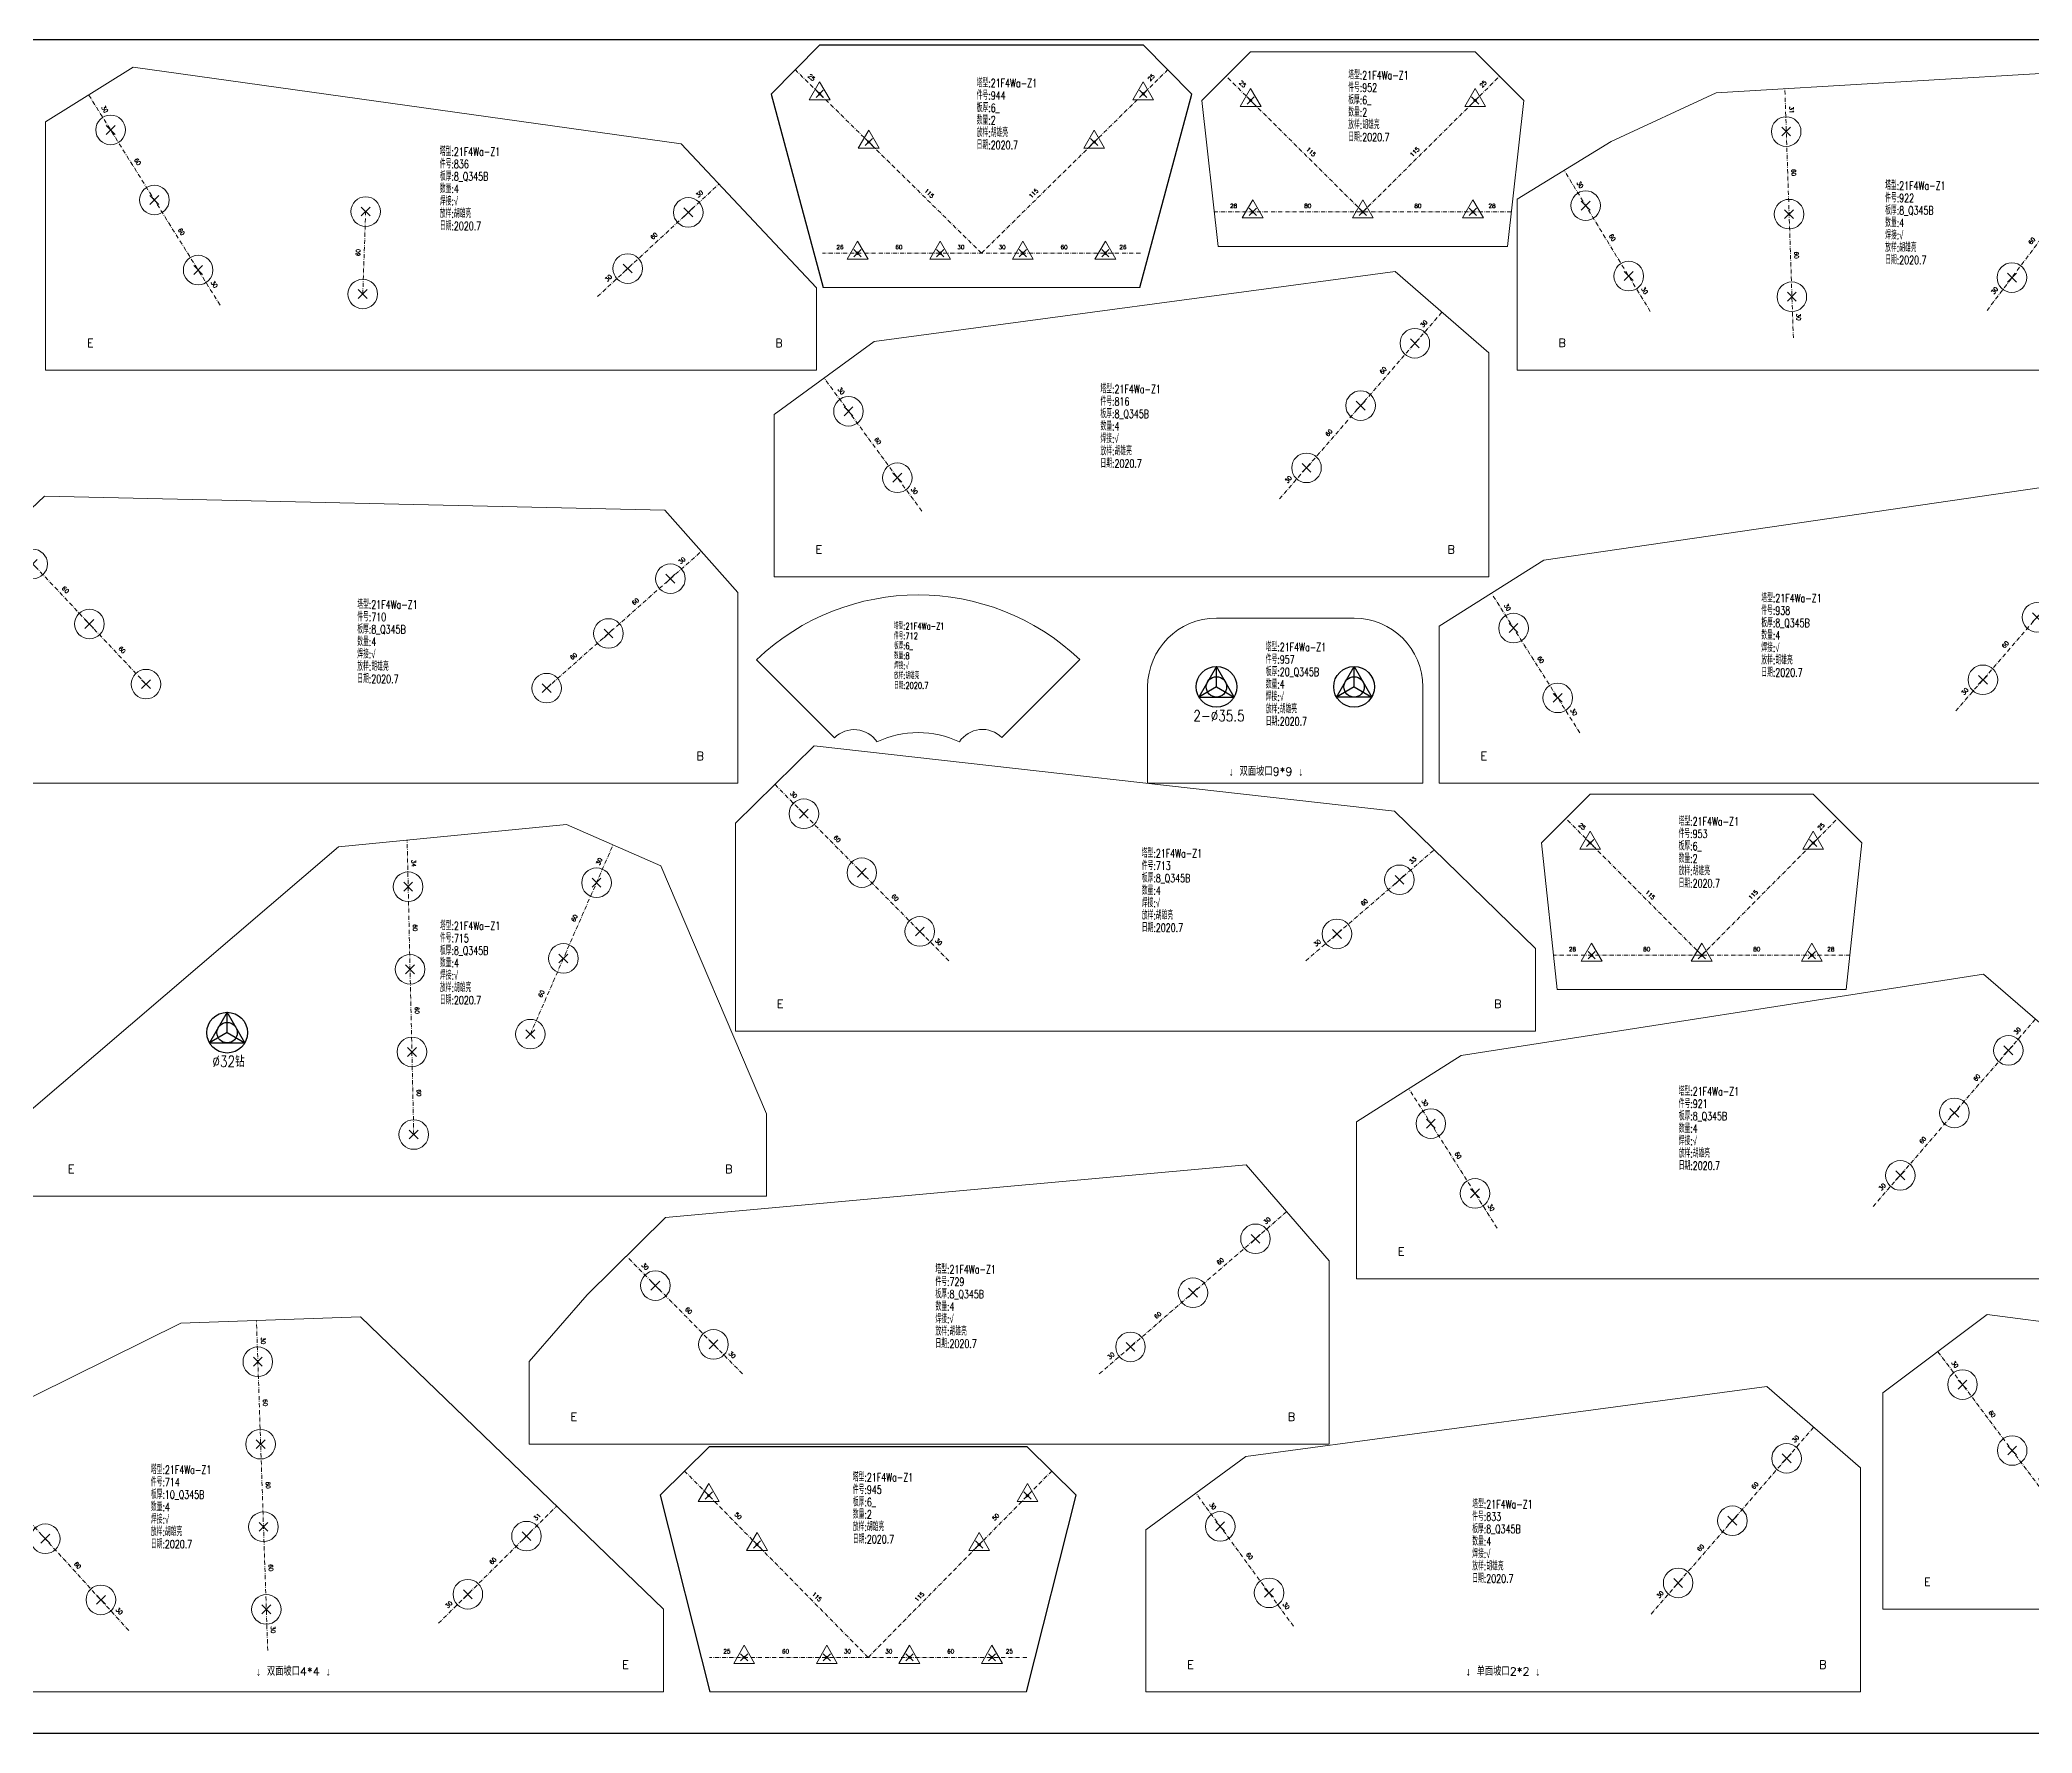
# Model space of a CAD drawing. Extents: x 1310 to 15542, y -76 to 8381.
# Drawn here: x 7550 to 8998, y 7151 to 8381 of the extents above; entities that cross this region are included whole.
import ezdxf
from ezdxf.enums import TextEntityAlignment as Align

# ---------------------------------------------------------------- set-up
doc = ezdxf.new("R2010")
doc.units = 0
doc.header["$MEASUREMENT"] = 0
doc.linetypes.add('一点画线', pattern=[5.2, 3, -1, 0.2, -1])
doc.layers.get('0').update_dxf_attribs({"linetype": 'CONTINUOUS', "lineweight": 25})
for name, color, linetype, lineweight in [('1', 7, 'CONTINUOUS', 25), ('2', 7, 'CONTINUOUS', 25), ('5', 7, 'CONTINUOUS', 25)]:
    doc.layers.add(name, color=color, linetype=linetype, lineweight=lineweight)
doc.styles.add('HZ', font='txt.shx', dxfattribs={"width": 0.7, "oblique": 12, "bigfont": 'hztxt.shx'})
doc.styles.get("Standard").update_dxf_attribs({"font": 'simplex.shx', "width": 0.7, "height": 3, "bigfont": 'gbhzfs.shx'})

# ---------------------------------------------------------------- blocks, each defined once
blk = doc.blocks.new('PLKM_3ffd711e-4600-4573-89ad-68b87d5a20a8', base_point=(19235.5, 9312.2))
at = {"color": 2}
for p, q in [((18942.6, 9337), (18929.8, 9314.7)), ((18955.5, 9314.7), (18942.6, 9337)), ((19029.8, 9314.7), (19042.6, 9337)), ((19042.6, 9337), (19055.5, 9314.7)), ((18929.8, 9314.7), (18955.5, 9314.7)), ((19055.5, 9314.7), (19029.8, 9314.7))]:
    blk.add_line(p, q, dxfattribs=at)
for p, q in [((18942.6, 9322.2), (18942.6, 9337)), ((19042.6, 9322.2), (19042.6, 9337)), ((18942.6, 9322.2), (18929.8, 9314.7)), ((18942.6, 9322.2), (18955.5, 9314.7)), ((19042.6, 9322.2), (19029.8, 9314.7)), ((19042.6, 9322.2), (19055.5, 9314.7))]:
    blk.add_line(p, q)
for centre, radius in [((18942.6, 9322.2), 14.8), ((19042.6, 9322.2), 14.8), ((18942.6, 9322.2), 7.42), ((19042.6, 9322.2), 7.42)]:
    blk.add_circle(centre, radius)
at = {"layer": '1', "color": 7, "linetype": 'Continuous', "lineweight": 18}
for p, q in [((19042.6, 9372.2), (18942.6, 9372.2)), ((18892.6, 9322.2), (18892.6, 9252.2)), ((19092.6, 9252.2), (19092.6, 9322.2)), ((18892.6, 9252.2), (19092.6, 9252.2))]:
    blk.add_line(p, q, dxfattribs=at)
for centre, start, end in [((18942.6, 9322.2), 90, 180), ((19042.6, 9322.2), 0, 90)]:
    blk.add_arc(centre, 50, start, end, dxfattribs=at)
at = {"color": 7, "style": 'HZ', "width": 0.8}
blk.add_text('2-%%C35.5', height=8, dxfattribs=at).set_placement((18925.8, 9297.2))
at = {"layer": '1', "color": 7, "linetype": 'Continuous', "lineweight": 13}
blk.add_text('↓ 双面坡口9*9 ↓', height=6, dxfattribs=at).set_placement((18978.6, 9255.9), align=Align.BOTTOM_CENTER)
at = {"layer": '1', "color": 7, "linetype": 'Continuous', "lineweight": 13, "insert": (18978.4, 9354.1), "char_height": 6, "width": 600, "attachment_point": 1, "line_spacing_factor": 0.9}
blk.add_mtext('塔型:21F4Wa-Z1\\P件号:957\\P板厚:20_Q345B\\P数量:4\\P焊接:√\\P放样:胡雄亮\\P日期:2020.7', dxfattribs=at)
blk = doc.blocks.new('板孔17.5')
at = {"layer": '5', "color": 7, "linetype": 'Continuous', "lineweight": 13}
for p, q in [((0, 1), (-0.866, -0.5)), ((-0.3, -0.3), (0.3, 0.3)), ((0.3, -0.3), (-0.3, 0.3)), ((0.866, -0.5), (0, 1)), ((-0.866, -0.5), (0.866, -0.5))]:
    blk.add_line(p, q, dxfattribs=at)
at = {"layer": '5', "color": 7, "linetype": 'Continuous', "lineweight": 0}
blk.add_circle((0, 0), 0.1, dxfattribs=at)
blk = doc.blocks.new('PLKM_ecf4698f-cc99-450c-b7a1-e628c03da17a', base_point=(17084.3, 9354.8))
at = {"layer": '1', "color": 7, "linetype": 'Continuous', "lineweight": 18}
for p, q in [((16769.9, 9425.8), (16734.5, 9390.5)), ((16931.8, 9425.8), (16769.9, 9425.8)), ((16967.3, 9390.5), (16931.8, 9425.8)), ((16734.5, 9390.5), (16745.9, 9283.9)), ((16955.9, 9283.9), (16967.3, 9390.5)), ((16745.9, 9283.9), (16955.9, 9283.9))]:
    blk.add_line(p, q, dxfattribs=at)
at = {"layer": '2', "color": 9, "linetype": '一点画线', "lineweight": 13}
for p, q in [((16850.9, 9308.9), (16752.2, 9408.2)), ((16850.9, 9308.9), (16949.6, 9408.2)), ((16958.6, 9308.9), (16743.2, 9308.9))]:
    blk.add_line(p, q, dxfattribs=at)
at = {"layer": '1', "color": 7, "linetype": 'Continuous', "lineweight": 0, "xscale": 8.75, "yscale": 8.75, "zscale": 8.75}
for p in [(16769.8, 9390.4), (16931.9, 9390.4), (16770.9, 9308.9), (16850.9, 9308.9), (16930.9, 9308.9)]:
    blk.add_blockref('板孔17.5', p, dxfattribs=at)
at = {"layer": '1', "color": 7, "linetype": 'Continuous', "lineweight": 13, "insert": (16834.1, 9409.1), "char_height": 6, "width": 600, "attachment_point": 1, "line_spacing_factor": 0.9}
blk.add_mtext('塔型:21F4Wa-Z1\\P件号:953\\P板厚:6_\\P数量:2\\P放样:胡雄亮\\P日期:2020.7', dxfattribs=at)
at = {"layer": '2', "color": 7, "linetype": 'Continuous', "lineweight": 13}
for s, rotation, p in [('25', 316, (16762.4, 9400.7)), ('25', 45, (16939.3, 9400.7)), ('115', 316, (16811.8, 9351.1)), ('115', 45, (16890, 9351.1))]:
    blk.add_text(s, height=3, rotation=rotation, dxfattribs=at).set_placement(p, align=Align.BOTTOM_CENTER)
for s, p in [('28', (16757, 9310.9)), ('80', (16810.9, 9310.9)), ('80', (16890.9, 9310.9)), ('28', (16944.7, 9310.9))]:
    blk.add_text(s, height=3, dxfattribs=at).set_placement(p, align=Align.BOTTOM_CENTER)
blk = doc.blocks.new('PLKM_b4f55084-c650-4e1e-a534-2e363dc0e44b', base_point=(16653.8, 9354.6))
at = {"layer": '1', "color": 7, "linetype": 'Continuous', "lineweight": 18}
for p, q in [((16335.9, 9425.3), (16300.6, 9389.8)), ((16499.2, 9425.3), (16335.9, 9425.3)), ((16534.5, 9389.8), (16499.2, 9425.3)), ((16300.6, 9389.8), (16312.5, 9283.9)), ((16522.5, 9283.9), (16534.5, 9389.8)), ((16312.5, 9283.9), (16522.5, 9283.9))]:
    blk.add_line(p, q, dxfattribs=at)
at = {"layer": '2', "color": 9, "linetype": '一点画线', "lineweight": 13}
for p, q in [((16417.5, 9308.9), (16318.2, 9407.5)), ((16417.5, 9308.9), (16516.9, 9407.5)), ((16525.4, 9308.9), (16309.7, 9308.9))]:
    blk.add_line(p, q, dxfattribs=at)
at = {"layer": '1', "color": 7, "linetype": 'Continuous', "lineweight": 0, "xscale": 8.75, "yscale": 8.75, "zscale": 8.75}
for p in [(16336, 9389.9), (16499.1, 9389.9), (16337.5, 9308.9), (16417.5, 9308.9), (16497.5, 9308.9)]:
    blk.add_blockref('板孔17.5', p, dxfattribs=at)
at = {"layer": '1', "color": 7, "linetype": 'Continuous', "lineweight": 13, "insert": (16406.9, 9411.2), "char_height": 6, "width": 600, "attachment_point": 1, "line_spacing_factor": 0.9}
blk.add_mtext('塔型:21F4Wa-Z1\\P件号:952\\P板厚:6_\\P数量:2\\P放样:胡雄亮\\P日期:2020.7', dxfattribs=at)
at = {"layer": '2', "color": 7, "linetype": 'Continuous', "lineweight": 13}
for s, rotation, p in [('25', 316, (16328.5, 9400.1)), ('25', 45, (16506.6, 9400.1)), ('115', 316, (16378.2, 9350.8)), ('115', 45, (16456.9, 9350.8))]:
    blk.add_text(s, height=3, rotation=rotation, dxfattribs=at).set_placement(p, align=Align.BOTTOM_CENTER)
for s, p in [('28', (16323.6, 9310.9)), ('80', (16377.5, 9310.9)), ('80', (16457.5, 9310.9)), ('28', (16511.4, 9310.9))]:
    blk.add_text(s, height=3, dxfattribs=at).set_placement(p, align=Align.BOTTOM_CENTER)
blk = doc.blocks.new('PLKM_42cc7b1a-2fbf-46af-ace5-c1b5deee4887', base_point=(14214.2, 9372.8))
at = {"color": 0, "linetype": 'Continuous'}
for p, q in [((14110.8, 9461.8), (13879.8, 9461.8)), ((13844.2, 9426.7), (13880.3, 9283.9)), ((14110.3, 9283.9), (14146.5, 9426.7))]:
    blk.add_line(p, q, dxfattribs=at)
at = {"layer": '1', "color": 7, "linetype": 'Continuous', "lineweight": 18}
for p, q in [((13879.8, 9461.8), (13844.2, 9426.7)), ((14146.5, 9426.7), (14110.8, 9461.8)), ((13880.3, 9283.9), (14110.3, 9283.9))]:
    blk.add_line(p, q, dxfattribs=at)
at = {"layer": '2', "color": 9, "linetype": '一点画线', "lineweight": 13}
for p, q in [((13995.3, 9308.9), (13862, 9444.2)), ((13995.3, 9308.9), (14128.7, 9444.2)), ((14110.6, 9308.9), (13880.1, 9308.9))]:
    blk.add_line(p, q, dxfattribs=at)
at = {"layer": '1', "color": 7, "linetype": 'Continuous', "lineweight": 0, "xscale": 8.75, "yscale": 8.75, "zscale": 8.75}
for p in [(13879.5, 9426.4), (14111.1, 9426.4), (13914.6, 9390.8), (14076, 9390.8), (13905.3, 9308.9), (13965.3, 9308.9), (14025.3, 9308.9), (14085.3, 9308.9)]:
    blk.add_blockref('板孔17.5', p, dxfattribs=at)
at = {"layer": '1', "color": 7, "linetype": 'Continuous', "lineweight": 13, "insert": (13984.2, 9442.7), "char_height": 6, "width": 600, "attachment_point": 1, "line_spacing_factor": 0.9}
blk.add_mtext('塔型:21F4Wa-Z1\\P件号:945\\P板厚:6_\\P数量:2\\P放样:胡雄亮\\P日期:2020.7', dxfattribs=at)
at = {"layer": '2', "color": 7, "linetype": 'Continuous', "lineweight": 13}
for s, rotation, p in [('50', 316, (13899.2, 9410)), ('50', 45, (14089.7, 9409.2)), ('115', 316, (13956.4, 9351.2)), ('115', 45, (14034.3, 9351.2))]:
    blk.add_text(s, height=3, rotation=rotation, dxfattribs=at).set_placement(p, align=Align.BOTTOM_CENTER)
for s, p in [('25', (13892.7, 9310.9)), ('60', (13935.3, 9310.9)), ('30', (13980.3, 9310.9)), ('30', (14010.3, 9310.9)), ('60', (14055.3, 9310.9)), ('25', (14097.9, 9310.9))]:
    blk.add_text(s, height=3, dxfattribs=at).set_placement(p, align=Align.BOTTOM_CENTER)
blk = doc.blocks.new('PLKM_40179d36-6577-4eaa-9ea6-9630950d7fdf', base_point=(13783.8, 9371.9))
at = {"color": 0, "linetype": 'Continuous'}
for p, q in [((13679.8, 9460), (13444.2, 9460)), ((13409.1, 9424.4), (13447, 9283.9)), ((13677, 9283.9), (13714.9, 9424.4))]:
    blk.add_line(p, q, dxfattribs=at)
at = {"layer": '1', "color": 7, "linetype": 'Continuous', "lineweight": 18}
for p, q in [((13444.2, 9460), (13409.1, 9424.4)), ((13714.9, 9424.4), (13679.8, 9460)), ((13447, 9283.9), (13677, 9283.9))]:
    blk.add_line(p, q, dxfattribs=at)
at = {"layer": '2', "color": 9, "linetype": '一点画线', "lineweight": 13}
for p, q in [((13562, 9308.9), (13426.6, 9442.2)), ((13562, 9308.9), (13697.4, 9442.2)), ((13677.5, 9308.9), (13446.4, 9308.9))]:
    blk.add_line(p, q, dxfattribs=at)
at = {"layer": '1', "color": 7, "linetype": 'Continuous', "lineweight": 0, "xscale": 8.75, "yscale": 8.75, "zscale": 8.75}
for p in [(13444.4, 9424.6), (13679.5, 9424.6), (13480.1, 9389.6), (13643.9, 9389.6), (13472, 9308.9), (13532, 9308.9), (13592, 9308.9), (13652, 9308.9)]:
    blk.add_blockref('板孔17.5', p, dxfattribs=at)
at = {"layer": '1', "color": 7, "linetype": 'Continuous', "lineweight": 13, "insert": (13558.5, 9435.4), "char_height": 6, "width": 600, "attachment_point": 1, "line_spacing_factor": 0.9}
blk.add_mtext('塔型:21F4Wa-Z1\\P件号:944\\P板厚:6_\\P数量:2\\P放样:胡雄亮\\P日期:2020.7', dxfattribs=at)
at = {"layer": '2', "color": 7, "linetype": 'Continuous', "lineweight": 13}
for s, rotation, p in [('25', 316, (13436.9, 9434.8)), ('25', 45, (13687, 9434.8)), ('115', 316, (13522.4, 9350.6)), ('115', 45, (13601.6, 9350.6))]:
    blk.add_text(s, height=3, rotation=rotation, dxfattribs=at).set_placement(p, align=Align.BOTTOM_CENTER)
for s, p in [('26', (13459.2, 9310.9)), ('60', (13502, 9310.9)), ('30', (13547, 9310.9)), ('30', (13577, 9310.9)), ('60', (13622, 9310.9)), ('26', (13664.8, 9310.9))]:
    blk.add_text(s, height=3, dxfattribs=at).set_placement(p, align=Align.BOTTOM_CENTER)
blk = doc.blocks.new('板孔21.5')
at = {"layer": '5', "color": 7, "linetype": 'Continuous', "lineweight": 13}
for p, q in [((-0.3, -0.3), (0.3, 0.3)), ((0.3, -0.3), (-0.3, 0.3))]:
    blk.add_line(p, q, dxfattribs=at)
blk.add_circle((0, 0), 1, dxfattribs=at)
blk = doc.blocks.new('PLKM_8314dcdf-31b1-49ca-9a74-9d4d26da7d92', base_point=(13141.8, 9390.9))
at = {"color": 0, "linetype": 'Continuous'}
blk.add_line((13240.4, 9283.9), (13240.4, 9408.2), dxfattribs=at)
at = {"layer": '1', "color": 7, "linetype": 'Continuous', "lineweight": 18}
for p, q in [((12826.8, 9498), (12750.9, 9440.9)), ((13167.9, 9452.5), (12826.8, 9498)), ((13240.4, 9408.2), (13167.9, 9452.5)), ((12750.9, 9440.9), (12750.9, 9283.9)), ((12750.9, 9283.9), (13240.4, 9283.9))]:
    blk.add_line(p, q, dxfattribs=at)
at = {"layer": '2', "color": 9, "linetype": '一点画线', "lineweight": 13}
for p, q in [((12899.1, 9327.1), (12790.9, 9471)), ((13019.8, 9307.3), (13025.4, 9471.5)), ((13143.8, 9326.6), (13206.3, 9429))]:
    blk.add_line(p, q, dxfattribs=at)
at = {"layer": '1', "color": 7, "linetype": 'Continuous', "lineweight": 0, "xscale": 10.75, "yscale": 10.75, "zscale": 10.75}
for p in [(12808.9, 9447), (12845, 9399.1), (13190.7, 9403.4), (13022.9, 9397.2), (12881, 9351.1), (13159.4, 9352.2), (13020.8, 9337.2)]:
    blk.add_blockref('板孔21.5', p, dxfattribs=at)
at = {"layer": '1', "color": 7, "linetype": 'Continuous', "lineweight": 13, "insert": (12932.6, 9428.4), "char_height": 6, "width": 600, "attachment_point": 1, "line_spacing_factor": 0.9}
blk.add_mtext('塔型:21F4Wa-Z1\\P件号:939\\P板厚:8_Q345B\\P数量:4\\P焊接:√\\P放样:胡雄亮\\P日期:2020.7', dxfattribs=at)
at = {"layer": '2', "color": 7, "linetype": 'Continuous', "lineweight": 13}
for s, rotation, p in [('30', 308, (12801.5, 9460.2)), ('60', 308, (12828.5, 9424.2)), ('74', 88, (13022.2, 9434.4)), ('30', 59, (13196.8, 9417.3)), ('60', 308, (12864.6, 9376.3)), ('60', 59, (13173.3, 9378.9)), ('60', 88, (13019.9, 9367.3)), ('30', 308, (12891.7, 9340.3)), ('30', 59, (13149.9, 9340.4)), ('30', 88, (13018.3, 9322.3))]:
    blk.add_text(s, height=3, rotation=rotation, dxfattribs=at).set_placement(p, align=Align.BOTTOM_CENTER)
for s, p in [('E', (12780.9, 9298.9)), ('B', (13210.4, 9298.9))]:
    blk.add_text(s, height=6, dxfattribs=at).set_placement(p, align=Align.BOTTOM_LEFT)
blk = doc.blocks.new('PLKM_d9528eb8-892f-4f3a-b79a-554cca4fa565', base_point=(12436.8, 9392.9))
at = {"layer": '1', "color": 7, "linetype": 'Continuous', "lineweight": 18}
for p, q in [((12479.1, 9501.9), (12095.8, 9446)), ((12550.9, 9439.7), (12479.1, 9501.9)), ((12095.8, 9446), (12019.8, 9397.9)), ((12550.9, 9283.9), (12550.9, 9439.7)), ((12019.8, 9397.9), (12019.8, 9283.9)), ((12019.8, 9283.9), (12550.9, 9283.9))]:
    blk.add_line(p, q, dxfattribs=at)
at = {"layer": '2', "color": 9, "linetype": '一点画线', "lineweight": 13}
for p, q in [((12395.3, 9336.4), (12513.1, 9472.5)), ((12122, 9320.6), (12057.8, 9422))]:
    blk.add_line(p, q, dxfattribs=at)
at = {"layer": '1', "color": 7, "linetype": 'Continuous', "lineweight": 0, "xscale": 10.75, "yscale": 10.75, "zscale": 10.75}
for p in [(12493.5, 9449.8), (12454.2, 9404.4), (12073.9, 9396.6), (12414.9, 9359), (12106, 9345.9)]:
    blk.add_blockref('板孔21.5', p, dxfattribs=at)
at = {"layer": '1', "color": 7, "linetype": 'Continuous', "lineweight": 13, "insert": (12253.9, 9421.3), "char_height": 6, "width": 600, "attachment_point": 1, "line_spacing_factor": 0.9}
blk.add_mtext('塔型:21F4Wa-Z1\\P件号:938\\P板厚:8_Q345B\\P数量:4\\P焊接:√\\P放样:胡雄亮\\P日期:2020.7', dxfattribs=at)
at = {"layer": '2', "color": 7, "linetype": 'Continuous', "lineweight": 13}
for s, rotation, p in [('30', 49, (12501.8, 9462.4)), ('60', 49, (12472.3, 9428.4)), ('30', 303, (12067.5, 9410.4)), ('60', 49, (12433, 9383)), ('60', 303, (12091.6, 9372.3)), ('30', 49, (12403.6, 9349)), ('30', 303, (12115.7, 9334.3))]:
    blk.add_text(s, height=3, rotation=rotation, dxfattribs=at).set_placement(p, align=Align.BOTTOM_CENTER)
for s, p in [('E', (12049.8, 9298.9)), ('B', (12520.9, 9298.9))]:
    blk.add_text(s, height=6, dxfattribs=at).set_placement(p, align=Align.BOTTOM_LEFT)
blk = doc.blocks.new('PLKM_7f18428f-3c52-411f-86a7-f2dd120fddc3', base_point=(8570.4, 9392.4))
at = {"layer": '1', "color": 7, "linetype": 'Continuous', "lineweight": 18}
for p, q in [((8546.4, 9501), (8281.2, 9485.4)), ((8626.3, 9440.9), (8546.4, 9501)), ((8281.2, 9485.4), (8205, 9449.9)), ((8205, 9449.9), (8136.8, 9408.2)), ((8626.3, 9283.9), (8626.3, 9440.9)), ((8136.8, 9408.2), (8136.8, 9283.9)), ((8136.8, 9283.9), (8626.3, 9283.9))]:
    blk.add_line(p, q, dxfattribs=at)
at = {"layer": '2', "color": 9, "linetype": '一点画线', "lineweight": 13}
for p, q in [((8337.4, 9307.3), (8331.2, 9488.4)), ((8478.1, 9327.1), (8586.3, 9471)), ((8233.4, 9326.6), (8170.9, 9429))]:
    blk.add_line(p, q, dxfattribs=at)
at = {"layer": '1', "color": 7, "linetype": 'Continuous', "lineweight": 0, "xscale": 10.75, "yscale": 10.75, "zscale": 10.75}
for p in [(8332.2, 9457.2), (8568.3, 9447), (8186.5, 9403.4), (8532.2, 9399.1), (8334.3, 9397.2), (8217.8, 9352.2), (8496.2, 9351.1), (8336.3, 9337.2)]:
    blk.add_blockref('板孔21.5', p, dxfattribs=at)
at = {"layer": '1', "color": 7, "linetype": 'Continuous', "lineweight": 13, "insert": (8404.1, 9420.9), "char_height": 6, "width": 600, "attachment_point": 1, "line_spacing_factor": 0.9}
blk.add_mtext('塔型:21F4Wa-Z1\\P件号:922\\P板厚:8_Q345B\\P数量:4\\P焊接:√\\P放样:胡雄亮\\P日期:2020.7', dxfattribs=at)
at = {"layer": '2', "color": 7, "linetype": 'Continuous', "lineweight": 13}
for s, rotation, p in [('31', 273, (8333.7, 9472.8)), ('30', 53, (8575.7, 9460.2)), ('60', 273, (8335.3, 9427.3)), ('60', 53, (8548.7, 9424.2)), ('30', 302, (8180.4, 9417.3)), ('60', 302, (8203.9, 9378.9)), ('60', 53, (8512.6, 9376.3)), ('60', 273, (8337.3, 9367.3)), ('30', 302, (8227.3, 9340.4)), ('30', 53, (8485.5, 9340.3)), ('30', 273, (8338.8, 9322.3))]:
    blk.add_text(s, height=3, rotation=rotation, dxfattribs=at).set_placement(p, align=Align.BOTTOM_CENTER)
for s, p in [('B', (8166.8, 9298.9)), ('E', (8596.3, 9298.9))]:
    blk.add_text(s, height=6, dxfattribs=at).set_placement(p, align=Align.BOTTOM_LEFT)
blk = doc.blocks.new('PLKM_d5a3dc96-3404-462b-a61a-a3cc4e3adc5e', base_point=(7822.7, 9394.5))
at = {"layer": '1', "color": 7, "linetype": 'Continuous', "lineweight": 18}
for p, q in [((7861.2, 9505.2), (7481.7, 9446)), ((7936.8, 9439.7), (7861.2, 9505.2)), ((7481.7, 9446), (7405.7, 9397.9)), ((7936.8, 9283.9), (7936.8, 9439.7)), ((7405.7, 9397.9), (7405.7, 9283.9)), ((7405.7, 9283.9), (7936.8, 9283.9))]:
    blk.add_line(p, q, dxfattribs=at)
at = {"layer": '2', "color": 9, "linetype": '一点画线', "lineweight": 13}
for p, q in [((7781.1, 9336.4), (7899, 9472.5)), ((7507.9, 9320.6), (7443.7, 9422))]:
    blk.add_line(p, q, dxfattribs=at)
at = {"layer": '1', "color": 7, "linetype": 'Continuous', "lineweight": 0, "xscale": 10.75, "yscale": 10.75, "zscale": 10.75}
for p in [(7879.3, 9449.8), (7840.1, 9404.4), (7459.7, 9396.6), (7800.8, 9359), (7491.8, 9345.9)]:
    blk.add_blockref('板孔21.5', p, dxfattribs=at)
at = {"layer": '1', "color": 7, "linetype": 'Continuous', "lineweight": 13, "insert": (7639.8, 9423), "char_height": 6, "width": 600, "attachment_point": 1, "line_spacing_factor": 0.9}
blk.add_mtext('塔型:21F4Wa-Z1\\P件号:921\\P板厚:8_Q345B\\P数量:4\\P焊接:√\\P放样:胡雄亮\\P日期:2020.7', dxfattribs=at)
at = {"layer": '2', "color": 7, "linetype": 'Continuous', "lineweight": 13}
for s, rotation, p in [('30', 49, (7887.6, 9462.4)), ('60', 49, (7858.2, 9428.4)), ('30', 303, (7453.4, 9410.4)), ('60', 49, (7818.9, 9383)), ('60', 303, (7477.5, 9372.3)), ('30', 49, (7789.5, 9349)), ('30', 303, (7501.5, 9334.3))]:
    blk.add_text(s, height=3, rotation=rotation, dxfattribs=at).set_placement(p, align=Align.BOTTOM_CENTER)
for s, p in [('E', (7435.7, 9298.9)), ('B', (7906.8, 9298.9))]:
    blk.add_text(s, height=6, dxfattribs=at).set_placement(p, align=Align.BOTTOM_LEFT)
blk = doc.blocks.new('PLKM_1bc043d1-043d-407a-8486-a61be7cc81f3', base_point=(12896.7, 10489.3))
at = {"layer": '1', "color": 7, "linetype": 'Continuous', "lineweight": 18}
for p, q in [((12517.1, 10599.3), (12453.5, 10559.6)), ((12915.3, 10543.6), (12517.1, 10599.3)), ((12453.5, 10559.6), (12453.5, 10379.2)), ((13013.6, 10439.2), (12915.3, 10543.6)), ((13013.6, 10379.2), (13013.6, 10439.2)), ((12453.5, 10379.2), (13013.6, 10379.2))]:
    blk.add_line(p, q, dxfattribs=at)
at = {"layer": '2', "color": 9, "linetype": '一点画线', "lineweight": 13}
for p, q in [((12580.2, 10426.6), (12484.8, 10579.2)), ((12854.4, 10432.7), (12942.7, 10514.5)), ((12683.9, 10434.6), (12686, 10494.5))]:
    blk.add_line(p, q, dxfattribs=at)
at = {"layer": '1', "color": 7, "linetype": 'Continuous', "lineweight": 0, "xscale": 10.75, "yscale": 10.75, "zscale": 10.75}
for p in [(12500.7, 10553.8), (12532.5, 10502.9), (12686, 10494.5), (12920.4, 10493.9), (12564.3, 10452), (12876.4, 10453.1), (12683.9, 10434.6)]:
    blk.add_blockref('板孔21.5', p, dxfattribs=at)
at = {"layer": '1', "color": 7, "linetype": 'Continuous', "lineweight": 13, "insert": (12739.9, 10541), "char_height": 6, "width": 600, "attachment_point": 1, "line_spacing_factor": 0.9}
blk.add_mtext('塔型:21F4Wa-Z1\\P件号:836\\P板厚:8_Q345B\\P数量:4\\P焊接:√\\P放样:胡雄亮\\P日期:2020.7', dxfattribs=at)
at = {"layer": '2', "color": 7, "linetype": 'Continuous', "lineweight": 13}
for s, rotation, p in [('30', 303, (12494.5, 10567.5)), ('60', 303, (12518.3, 10529.4)), ('30', 43, (12930.2, 10505.6)), ('60', 303, (12550.1, 10478.5)), ('60', 88, (12682.9, 10464.6)), ('60', 43, (12897.1, 10475)), ('30', 303, (12574, 10440.3)), ('30', 43, (12864, 10444.4))]:
    blk.add_text(s, height=3, rotation=rotation, dxfattribs=at).set_placement(p, align=Align.BOTTOM_CENTER)
for s, p in [('E', (12483.5, 10394.2)), ('B', (12983.6, 10394.2))]:
    blk.add_text(s, height=6, dxfattribs=at).set_placement(p, align=Align.BOTTOM_LEFT)
blk = doc.blocks.new('PLKM_15761673-0da0-4330-b48a-9acdae44c9f7', base_point=(10638.5, 10490.1))
at = {"layer": '1', "color": 7, "linetype": 'Continuous', "lineweight": 18}
for p, q in [((10671.2, 10601), (10292.5, 10550.2)), ((10739.1, 10541.9), (10671.2, 10601)), ((10292.5, 10550.2), (10220, 10497)), ((10739.1, 10379.2), (10739.1, 10541.9)), ((10220, 10497), (10220, 10379.2)), ((10220, 10379.2), (10739.1, 10379.2))]:
    blk.add_line(p, q, dxfattribs=at)
at = {"layer": '2', "color": 9, "linetype": '一点画线', "lineweight": 13}
for p, q in [((10587, 10435.7), (10705.2, 10571.4)), ((10327.2, 10426.9), (10256.2, 10523.6))]:
    blk.add_line(p, q, dxfattribs=at)
at = {"layer": '1', "color": 7, "linetype": 'Continuous', "lineweight": 0, "xscale": 10.75, "yscale": 10.75, "zscale": 10.75}
for p in [(10685.5, 10548.8), (10274, 10499.4), (10646.1, 10503.5), (10606.7, 10458.3), (10309.5, 10451.1)]:
    blk.add_blockref('板孔21.5', p, dxfattribs=at)
at = {"layer": '1', "color": 7, "linetype": 'Continuous', "lineweight": 13}
blk.add_text('↓ 单面坡口2*2 ↓', height=6, dxfattribs=at).set_placement((10479.5, 10389.2), align=Align.BOTTOM_CENTER)
at = {"layer": '1', "color": 7, "linetype": 'Continuous', "lineweight": 13, "insert": (10457.1, 10518.5), "char_height": 6, "width": 600, "attachment_point": 1, "line_spacing_factor": 0.9}
blk.add_mtext('塔型:21F4Wa-Z1\\P件号:833\\P板厚:8_Q345B\\P数量:4\\P焊接:√\\P放样:胡雄亮\\P日期:2020.7', dxfattribs=at)
at = {"layer": '2', "color": 7, "linetype": 'Continuous', "lineweight": 13}
for s, rotation, p in [('30', 49, (10693.8, 10561.4)), ('60', 49, (10664.3, 10527.5)), ('30', 307, (10266.7, 10512.7)), ('60', 307, (10293.4, 10476.4)), ('60', 49, (10624.9, 10482.2)), ('30', 49, (10595.4, 10448.3)), ('30', 307, (10320, 10440.2))]:
    blk.add_text(s, height=3, rotation=rotation, dxfattribs=at).set_placement(p, align=Align.BOTTOM_CENTER)
for s, p in [('E', (10250, 10394.2)), ('B', (10709.1, 10394.2))]:
    blk.add_text(s, height=6, dxfattribs=at).set_placement(p, align=Align.BOTTOM_LEFT)
blk = doc.blocks.new('PLKM_616cb515-92ca-4361-bea5-d224016c130a', base_point=(4639.8, 10490.1))
at = {"layer": '1', "color": 7, "linetype": 'Continuous', "lineweight": 18}
for p, q in [((4672.5, 10601), (4293.8, 10550.2)), ((4740.4, 10541.9), (4672.5, 10601)), ((4293.8, 10550.2), (4221.2, 10497)), ((4740.4, 10379.2), (4740.4, 10541.9)), ((4221.2, 10497), (4221.2, 10379.2)), ((4221.2, 10379.2), (4740.4, 10379.2))]:
    blk.add_line(p, q, dxfattribs=at)
at = {"layer": '2', "color": 9, "linetype": '一点画线', "lineweight": 13}
for p, q in [((4588.3, 10435.7), (4706.4, 10571.4)), ((4328.5, 10426.9), (4257.5, 10523.6))]:
    blk.add_line(p, q, dxfattribs=at)
at = {"layer": '1', "color": 7, "linetype": 'Continuous', "lineweight": 0, "xscale": 10.75, "yscale": 10.75, "zscale": 10.75}
for p in [(4686.7, 10548.8), (4275.2, 10499.4), (4647.3, 10503.5), (4608, 10458.3), (4310.7, 10451.1)]:
    blk.add_blockref('板孔21.5', p, dxfattribs=at)
at = {"layer": '1', "color": 7, "linetype": 'Continuous', "lineweight": 13, "insert": (4458.3, 10518.5), "char_height": 6, "width": 600, "attachment_point": 1, "line_spacing_factor": 0.9}
blk.add_mtext('塔型:21F4Wa-Z1\\P件号:816\\P板厚:8_Q345B\\P数量:4\\P焊接:√\\P放样:胡雄亮\\P日期:2020.7', dxfattribs=at)
at = {"layer": '2', "color": 7, "linetype": 'Continuous', "lineweight": 13}
for s, rotation, p in [('30', 49, (4695.1, 10561.4)), ('60', 49, (4665.5, 10527.5)), ('30', 307, (4268, 10512.7)), ('60', 307, (4294.6, 10476.4)), ('60', 49, (4626.1, 10482.2)), ('30', 49, (4596.6, 10448.3)), ('30', 307, (4321.2, 10440.2))]:
    blk.add_text(s, height=3, rotation=rotation, dxfattribs=at).set_placement(p, align=Align.BOTTOM_CENTER)
for s, p in [('E', (4251.2, 10394.2)), ('B', (4710.4, 10394.2))]:
    blk.add_text(s, height=6, dxfattribs=at).set_placement(p, align=Align.BOTTOM_LEFT)
blk = doc.blocks.new('PLKM_51ede337-b821-4b37-9907-caad2533949b', base_point=(8578.2, 11229.7))
at = {"layer": '1', "color": 7, "linetype": 'Continuous', "lineweight": 18}
for p, q in [((8651.6, 11331.1), (8229.7, 11292.9)), ((8711.8, 11261.5), (8651.6, 11331.1)), ((8229.7, 11292.9), (8172.8, 11236.7)), ((8711.8, 11128.3), (8711.8, 11261.5)), ((8172.8, 11236.7), (8130.6, 11188.3)), ((8130.6, 11188.3), (8130.6, 11128.3)), ((8130.6, 11128.3), (8711.8, 11128.3))]:
    blk.add_line(p, q, dxfattribs=at)
at = {"layer": '2', "color": 9, "linetype": '一点画线', "lineweight": 13}
for p, q in [((8544.8, 11179.3), (8681, 11297.1)), ((8285.5, 11179.4), (8201.3, 11264.8))]:
    blk.add_line(p, q, dxfattribs=at)
at = {"layer": '1', "color": 7, "linetype": 'Continuous', "lineweight": 0, "xscale": 10.75, "yscale": 10.75, "zscale": 10.75}
for p in [(8658.3, 11277.4), (8222.3, 11243.4), (8612.9, 11238.2), (8264.5, 11200.7), (8567.5, 11198.9)]:
    blk.add_blockref('板孔21.5', p, dxfattribs=at)
at = {"layer": '1', "color": 7, "linetype": 'Continuous', "lineweight": 13, "insert": (8425.8, 11258.2), "char_height": 6, "width": 600, "attachment_point": 1, "line_spacing_factor": 0.9}
blk.add_mtext('塔型:21F4Wa-Z1\\P件号:729\\P板厚:8_Q345B\\P数量:4\\P焊接:√\\P放样:胡雄亮\\P日期:2020.7', dxfattribs=at)
at = {"layer": '2', "color": 7, "linetype": 'Continuous', "lineweight": 13}
for s, rotation, p in [('30', 41, (8668.3, 11288.8)), ('60', 41, (8634.3, 11259.3)), ('30', 316, (8213.2, 11255.5)), ('60', 316, (8244.8, 11223.5)), ('60', 41, (8588.9, 11220.1)), ('30', 316, (8276.4, 11191.4)), ('30', 41, (8554.9, 11190.6))]:
    blk.add_text(s, height=3, rotation=rotation, dxfattribs=at).set_placement(p, align=Align.BOTTOM_CENTER)
for s, p in [('E', (8160.6, 11143.3)), ('B', (8681.8, 11143.3))]:
    blk.add_text(s, height=6, dxfattribs=at).set_placement(p, align=Align.BOTTOM_LEFT)
blk = doc.blocks.new('PLKM_5d747b2d-8725-42d7-b5e7-12411db30ffa', base_point=(5118, 11263.4))
at = {"color": 2}
for p, q in [((4813.6, 11262), (4800.8, 11239.8)), ((4826.5, 11239.8), (4813.6, 11262)), ((4800.8, 11239.8), (4826.5, 11239.8))]:
    blk.add_line(p, q, dxfattribs=at)
for q in [(4813.6, 11262), (4800.8, 11239.8), (4826.5, 11239.8)]:
    blk.add_line((4813.6, 11247.2), q)
for radius in [14.8, 7.42]:
    blk.add_circle((4813.6, 11247.2), radius)
at = {"layer": '1', "color": 7, "linetype": 'Continuous', "lineweight": 18}
for p, q in [((5060.1, 11398.4), (4894.5, 11382.1)), ((5128.8, 11368.4), (5060.1, 11398.4)), ((4894.5, 11382.1), (4667.8, 11188.3)), ((5205.5, 11188.3), (5128.8, 11368.4)), ((4667.8, 11188.3), (4667.8, 11128.3)), ((5205.5, 11128.3), (5205.5, 11188.3)), ((4667.8, 11128.3), (5205.5, 11128.3))]:
    blk.add_line(p, q, dxfattribs=at)
at = {"layer": '2', "color": 9, "linetype": '一点画线', "lineweight": 13}
for p, q in [((4949.2, 11173.2), (4944.4, 11387)), ((5033.9, 11246.1), (5094, 11383.6))]:
    blk.add_line(p, q, dxfattribs=at)
at = {"layer": '1', "color": 7, "linetype": 'Continuous', "lineweight": 0, "xscale": 10.75, "yscale": 10.75, "zscale": 10.75}
for p in [(4945.1, 11353.2), (5082, 11356.1), (5057.9, 11301.1), (4946.5, 11293.2), (5033.9, 11246.1), (4947.9, 11233.2), (4949.2, 11173.2)]:
    blk.add_blockref('板孔21.5', p, dxfattribs=at)
at = {"color": 7, "style": 'HZ', "width": 0.8}
blk.add_text('%%C32钻', height=8, dxfattribs=at).set_placement((4802.9, 11222.3))
at = {"layer": '1', "color": 7, "linetype": 'Continuous', "lineweight": 13, "insert": (4968.2, 11327.8), "char_height": 6, "width": 600, "attachment_point": 1, "line_spacing_factor": 0.9}
blk.add_mtext('塔型:21F4Wa-Z1\\P件号:715\\P板厚:8_Q345B\\P数量:4\\P焊接:√\\P放样:胡雄亮\\P日期:2020.7', dxfattribs=at)
at = {"layer": '2', "color": 7, "linetype": 'Continuous', "lineweight": 13}
for s, rotation, p in [('34', 272, (4946.8, 11370.1)), ('30', 66, (5086.1, 11370.6)), ('60', 272, (4947.8, 11323.3)), ('60', 66, (5068.1, 11329.4)), ('60', 66, (5044.1, 11274.4)), ('60', 272, (4949.2, 11263.3)), ('60', 272, (4950.5, 11203.3))]:
    blk.add_text(s, height=3, rotation=rotation, dxfattribs=at).set_placement(p, align=Align.BOTTOM_CENTER)
for s, p in [('E', (4697.8, 11143.3)), ('B', (5175.5, 11143.3))]:
    blk.add_text(s, height=6, dxfattribs=at).set_placement(p, align=Align.BOTTOM_LEFT)
blk = doc.blocks.new('PLKM_8fd39e6b-e7c7-4d4b-af1d-7c4e5f96aee3', base_point=(4312.7, 11264.5))
at = {"layer": '1', "color": 7, "linetype": 'Continuous', "lineweight": 18}
for p, q in [((4117.1, 11396.2), (3985.5, 11330.9)), ((4247.7, 11400.7), (4117.1, 11396.2)), ((4467.8, 11188.3), (4247.7, 11400.7)), ((3985.5, 11330.9), (3930, 11280.4)), ((3930, 11280.4), (3930, 11128.3)), ((4467.8, 11128.3), (4467.8, 11188.3)), ((3930, 11128.3), (4467.8, 11128.3))]:
    blk.add_line(p, q, dxfattribs=at)
at = {"layer": '2', "color": 9, "linetype": '一点画线', "lineweight": 13}
for p, q in [((4180.3, 11158.3), (4172.1, 11398.1)), ((4079.3, 11172.9), (3958.1, 11306)), ((4304.4, 11178.1), (4390.2, 11263.2))]:
    blk.add_line(p, q, dxfattribs=at)
at = {"layer": '1', "color": 7, "linetype": 'Continuous', "lineweight": 0, "xscale": 10.75, "yscale": 10.75, "zscale": 10.75}
for p in [(4173.1, 11368.1), (4175.1, 11308.2), (3978.3, 11283.8), (4018.7, 11239.5), (4177.2, 11248.2), (4368.3, 11241.4), (4059.1, 11195.1), (4325.7, 11199.2), (4179.3, 11188.2)]:
    blk.add_blockref('板孔21.5', p, dxfattribs=at)
at = {"layer": '1', "color": 7, "linetype": 'Continuous', "lineweight": 13}
blk.add_text('↓ 双面坡口4*4 ↓', height=6, dxfattribs=at).set_placement((4198.9, 11138.3), align=Align.BOTTOM_CENTER)
at = {"layer": '1', "color": 7, "linetype": 'Continuous', "lineweight": 13, "insert": (4095.4, 11292.6), "char_height": 6, "width": 600, "attachment_point": 1, "line_spacing_factor": 0.9}
blk.add_mtext('塔型:21F4Wa-Z1\\P件号:714\\P板厚:10_Q345B\\P数量:4\\P焊接:√\\P放样:胡雄亮\\P日期:2020.7', dxfattribs=at)
at = {"layer": '2', "color": 7, "linetype": 'Continuous', "lineweight": 13}
for s, rotation, p in [('30', 273, (4174.6, 11383.2)), ('60', 273, (4176.1, 11338.2)), ('30', 313, (3969.7, 11296.2)), ('60', 273, (4178.2, 11278.3)), ('60', 313, (4000, 11263)), ('31', 45, (4377.8, 11253.7)), ('60', 313, (4040.4, 11218.6)), ('60', 273, (4180.2, 11218.3)), ('60', 45, (4345.6, 11221.7)), ('30', 313, (4070.7, 11185.3)), ('30', 45, (4313.6, 11190)), ('30', 273, (4181.8, 11173.3))]:
    blk.add_text(s, height=3, rotation=rotation, dxfattribs=at).set_placement(p, align=Align.BOTTOM_CENTER)
for s, p in [('B', (3960, 11143.3)), ('E', (4437.8, 11143.3))]:
    blk.add_text(s, height=6, dxfattribs=at).set_placement(p, align=Align.BOTTOM_LEFT)
blk = doc.blocks.new('PLKM_b3d5655e-b4e9-442f-a363-76bc5ac04d56', base_point=(3596.5, 11232))
at = {"layer": '1', "color": 7, "linetype": 'Continuous', "lineweight": 18}
for p, q in [((3205.9, 11335.6), (3148.9, 11279.4)), ((3627.7, 11288.1), (3205.9, 11335.6)), ((3148.9, 11279.4), (3148.9, 11128.3)), ((3730, 11188.3), (3627.7, 11288.1)), ((3730, 11128.3), (3730, 11188.3)), ((3148.9, 11128.3), (3730, 11128.3))]:
    blk.add_line(p, q, dxfattribs=at)
at = {"layer": '2', "color": 9, "linetype": '一点画线', "lineweight": 13}
for p, q in [((3303.8, 11179.4), (3177.4, 11307.5)), ((3563.1, 11179.3), (3656.5, 11260))]:
    blk.add_line(p, q, dxfattribs=at)
at = {"layer": '1', "color": 7, "linetype": 'Continuous', "lineweight": 0, "xscale": 10.75, "yscale": 10.75, "zscale": 10.75}
for p in [(3198.5, 11286.2), (3240.6, 11243.4), (3631.2, 11238.2), (3282.7, 11200.7), (3585.8, 11198.9)]:
    blk.add_blockref('板孔21.5', p, dxfattribs=at)
at = {"layer": '1', "color": 7, "linetype": 'Continuous', "lineweight": 13, "insert": (3444, 11260.4), "char_height": 6, "width": 600, "attachment_point": 1, "line_spacing_factor": 0.9}
blk.add_mtext('塔型:21F4Wa-Z1\\P件号:713\\P板厚:8_Q345B\\P数量:4\\P焊接:√\\P放样:胡雄亮\\P日期:2020.7', dxfattribs=at)
at = {"layer": '2', "color": 7, "linetype": 'Continuous', "lineweight": 13}
for s, rotation, p in [('30', 316, (3189.4, 11298.3)), ('60', 316, (3221, 11266.2)), ('33', 41, (3642.5, 11250.6)), ('60', 316, (3263.1, 11223.5)), ('60', 41, (3607.2, 11220.1)), ('30', 316, (3294.7, 11191.4)), ('30', 41, (3573.1, 11190.6))]:
    blk.add_text(s, height=3, rotation=rotation, dxfattribs=at).set_placement(p, align=Align.BOTTOM_CENTER)
for s, p in [('E', (3178.9, 11143.3)), ('B', (3700, 11143.3))]:
    blk.add_text(s, height=6, dxfattribs=at).set_placement(p, align=Align.BOTTOM_LEFT)
blk = doc.blocks.new('PLKM_8c4233b3-33b5-4442-9f22-f9be2d462150', base_point=(3032.8, 11217.7))
at = {"layer": '1', "color": 7, "linetype": 'Continuous', "lineweight": 18}
for p, q in [((2742.8, 11224), (2799.5, 11167.4)), ((2921, 11167.5), (2977.7, 11224.1))]:
    blk.add_line(p, q, dxfattribs=at)
for centre, radius, start, end in [((2860.3, 11101.1), 170, 46.3483, 133.719), ((2813.7, 11153.3), 20, 33.5782, 135.0673), ((2860.3, 11101.1), 70, 64.7023, 115.365), ((2906.9, 11153.4), 20, 45, 146.489)]:
    blk.add_arc(centre, radius, start, end, dxfattribs=at)
at = {"layer": '1', "color": 7, "linetype": 'Continuous', "lineweight": 13, "insert": (2842.7, 11250.9), "char_height": 4.8, "width": 480, "attachment_point": 1, "line_spacing_factor": 0.9}
blk.add_mtext('塔型:21F4Wa-Z1\\P件号:712\\P板厚:6_\\P数量:8\\P焊接:√\\P放样:胡雄亮\\P日期:2020.7', dxfattribs=at)
blk = doc.blocks.new('PLKM_f10a458e-f560-410f-9a89-5a2d56fc55aa', base_point=(2062.8, 11232.6))
at = {"layer": '1', "color": 7, "linetype": 'Continuous', "lineweight": 18}
for p, q in [((1678.3, 11336.9), (1620.1, 11282)), ((2129, 11326.7), (1678.3, 11336.9)), ((2181.9, 11266.8), (2129, 11326.7)), ((1620.1, 11282), (1620.1, 11128.3)), ((2181.9, 11128.3), (2181.9, 11266.8)), ((1620.1, 11128.3), (2181.9, 11128.3))]:
    blk.add_line(p, q, dxfattribs=at)
at = {"layer": '2', "color": 9, "linetype": '一点画线', "lineweight": 13}
for p, q in [((1752, 11200.3), (1649.2, 11309.5)), ((2043.1, 11197.4), (2155.4, 11296.7))]:
    blk.add_line(p, q, dxfattribs=at)
at = {"layer": '1', "color": 7, "linetype": 'Continuous', "lineweight": 0, "xscale": 10.75, "yscale": 10.75, "zscale": 10.75}
for p in [(1669.7, 11287.6), (2133, 11276.9), (1710.9, 11244), (2088, 11237.1), (1752, 11200.3), (2043.1, 11197.4)]:
    blk.add_blockref('板孔21.5', p, dxfattribs=at)
at = {"layer": '1', "color": 7, "linetype": 'Continuous', "lineweight": 13, "insert": (1905.5, 11261.1), "char_height": 6, "width": 600, "attachment_point": 1, "line_spacing_factor": 0.9}
blk.add_mtext('塔型:21F4Wa-Z1\\P件号:710\\P板厚:8_Q345B\\P数量:4\\P焊接:√\\P放样:胡雄亮\\P日期:2020.7', dxfattribs=at)
at = {"layer": '2', "color": 7, "linetype": 'Continuous', "lineweight": 13}
for s, rotation, p in [('30', 314, (1660.9, 11299.9)), ('30', 41, (2142.9, 11288.3)), ('60', 314, (1691.8, 11267.2)), ('60', 41, (2109.2, 11258.5)), ('60', 314, (1732.9, 11223.5)), ('60', 41, (2064.2, 11218.8))]:
    blk.add_text(s, height=3, rotation=rotation, dxfattribs=at).set_placement(p, align=Align.BOTTOM_CENTER)
for s, p in [('E', (1650.1, 11143.3)), ('B', (2151.9, 11143.3))]:
    blk.add_text(s, height=6, dxfattribs=at).set_placement(p, align=Align.BOTTOM_LEFT)

msp = doc.modelspace()

# ---------------------------------------------------------------- linework, layer by layer
at = {"color": 0, "linetype": 'Continuous'}
msp.add_lwpolyline([(6400.706, 7150.933), (12426.536, 7150.933), (12426.536, 8380.933), (6400.706, 8380.933)], close=True, dxfattribs=at)

# ---------------------------------------------------------------- block references
for name, p in [('PLKM_40179d36-6577-4eaa-9ea6-9630950d7fdf', (8455.984, 8289.001)), ('PLKM_b4f55084-c650-4e1e-a534-2e363dc0e44b', (8747.549, 8301.64)), ('PLKM_1bc043d1-043d-407a-8486-a61be7cc81f3', (7997.459, 8251.015)), ('PLKM_7f18428f-3c52-411f-86a7-f2dd120fddc3', (9057.047, 8249.526)), ('PLKM_616cb515-92ca-4361-bea5-d224016c130a', (8502.139, 8101.834)), ('PLKM_f10a458e-f560-410f-9a89-5a2d56fc55aa', (7937.963, 7945.221)), ('PLKM_d9528eb8-892f-4f3a-b79a-554cca4fa565', (8983.654, 7949.959)), ('PLKM_8c4233b3-33b5-4442-9f22-f9be2d462150', (8360.749, 7924.307)), ('PLKM_3ffd711e-4600-4573-89ad-68b87d5a20a8', (8697.798, 7900.933)), ('PLKM_b3d5655e-b4e9-442f-a363-76bc5ac04d56', (8503.153, 7764.58)), ('PLKM_ecf4698f-cc99-450c-b7a1-e628c03da17a', (8990.875, 7761.898)), ('PLKM_5d747b2d-8725-42d7-b5e7-12411db30ffa', (7990.503, 7675.973)), ('PLKM_d5a3dc96-3404-462b-a61a-a3cc4e3adc5e', (8923.654, 7591.595)), ('PLKM_51ede337-b821-4b37-9907-caad2533949b', (8353.153, 7462.32)), ('PLKM_8314dcdf-31b1-49ca-9a74-9d4d26da7d92', (9279.836, 7348.023)), ('PLKM_8fd39e6b-e7c7-4d4b-af1d-7c4e5f96aee3', (7848.003, 7317.129)), ('PLKM_15761673-0da0-4330-b48a-9acdae44c9f7', (8772.139, 7291.834)), ('PLKM_42cc7b1a-2fbf-46af-ace5-c1b5deee4887', (8370.71, 7269.889))]:
    msp.add_blockref(name, p, dxfattribs=at)

doc.saveas('drawing.dxf')
